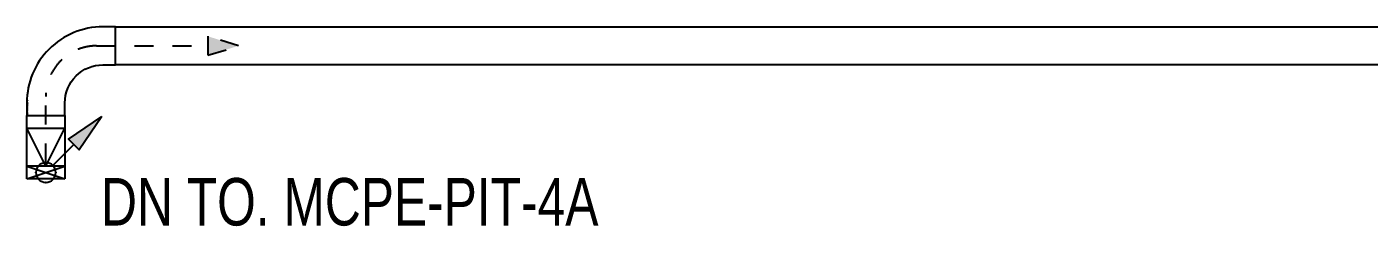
# Model space of a CAD drawing. Header units: millimetres. Extents: x 88028 to 500787, y -530175 to 1035835.
# Drawn here: x 271500 to 282091, y -324124 to -322550 of the extents above; entities that cross this region are included whole.
import ezdxf
from ezdxf.enums import TextEntityAlignment as Align
from ezdxf.xclip import XClip

# ---------------------------------------------------------------- set-up
doc = ezdxf.new("R2010")
doc.units = ezdxf.units.MM
doc.header["$LTSCALE"] = 150
doc.header["$XCLIPFRAME"] = 0
doc.linetypes.add('D1', pattern=[3, 1, -1, 1])
for name, color, linetype in [('-----00 LV_CABLE', 2, 'Continuous'), ('-----26 Electrical Cable Tray', 200, 'Continuous'), ('-----30 Text', 2, 'Continuous')]:
    doc.layers.add(name, color=color, linetype=linetype)
doc.styles.add('ELEC', font='')
doc.styles.get("Standard").update_dxf_attribs({"font": ''})
doc.styles.get('ELEC').set_extended_font_data('Dotum')
doc.styles.get('Standard').set_extended_font_data('Dotum')

# ---------------------------------------------------------------- blocks, each defined once
blk = doc.blocks.new('*U27')
at = {"color": 0}
blk.add_lwpolyline([(0, 0), (-100, 0, -0.414214), (-400, 300), (-400, 400), (-700, 400), (-700, 300, 0.414214), (-100, -300), (0, -300)], format="xyb", close=True, dxfattribs=at)
blk.add_text('W:300(ELBOW 90)', height=10, dxfattribs=at).set_placement((-5, -290), align=Align.MIDDLE_RIGHT)
blk = doc.blocks.new('TRAY(VERT)')
at = {"color": 0}
for p, q in [((0, 400), (0, 500)), ((0, 500), (300, 500)), ((300, 500), (300, 400)), ((0, 0), (0, 400)), ((300, 400), (300, 0)), ((300, 0), (0, 0))]:
    blk.add_line(p, q, dxfattribs=at)
at = {"color": 8}
for p, q in [((150, 100), (0, 400)), ((0, 400), (300, 400)), ((150, 100), (300, 400)), ((0, 100), (300, 0)), ((0, 0), (300, 100)), ((300, 100), (0, 100))]:
    blk.add_line(p, q, dxfattribs=at)
blk = doc.blocks.new('22')
at = {"linetype": 'D1'}
h = blk.add_hatch(color=0, dxfattribs=at)
h.dxf.hatch_style = 1
h.paths.add_polyline_path([(0, 0), (-241, 75), (-241, -75)])
at = {"color": 0, "linetype": 'D1'}
blk.add_lwpolyline([(-241, -75), (0, 0), (-241, 75)], close=True, dxfattribs=at)
blk = doc.blocks.new('O01')
blk.add_hatch(color=256).paths.add_polyline_path([(-149.4, -218.3), (-218.3, -149.4), (-367.7, -367.7)])
blk.add_line((-46, -46), (-183.8, -183.8))
blk.add_lwpolyline([(-367.7, -367.7), (-149.4, -218.3), (-218.3, -149.4), (-367.7, -367.7)])
blk.add_circle((0, 0), 65)
for p in [(-65, 0), (-65, 0), (0, 65), (0, 65), (65, 0), (65, 0), (0, -65), (0, -65)]:
    blk.add_point(p)
blk = doc.blocks.new('A$C61218776')
at = {"layer": '-----00 LV_CABLE', "linetype": 'D1'}
blk.add_lwpolyline([(46600, -63067), (46600, -62545, -0.414214), (47000, -62145), (47879, -62145)], format="xyb", dxfattribs=at)
at = {"layer": '-----26 Electrical Cable Tray', "elevation": 0}
blk.add_lwpolyline([(63400, -62295), (47150, -62295), (47150, -61995), (63400, -61995)], close=True, dxfattribs=at)
at = {"layer": '-----00 LV_CABLE', "linetype": 'D1'}
blk.add_blockref('22', (48120, -62145), dxfattribs=at)
at = {"layer": '-----00 LV_CABLE', "linetype": 'D1', "xscale": -1.2, "yscale": 1.2, "zscale": 1.2, "rotation": 90}
blk.add_blockref('O01', (46600, -63145), dxfattribs=at)
at = {"layer": '-----26 Electrical Cable Tray', "rotation": 270}
blk.add_blockref('*U27', (46750, -62695), dxfattribs=at)
at = {"layer": '-----26 Electrical Cable Tray'}
blk.add_blockref('TRAY(VERT)', (46450, -63195), dxfattribs=at)
at = {"layer": '-----30 Text', "style": 'ELEC', "width": 0.8}
blk.add_text('DN TO. MCPE-PIT-4A', height=375, dxfattribs=at).set_placement((48998, -63376), align=Align.MIDDLE)

msp = doc.modelspace()

# ---------------------------------------------------------------- block references
ref = msp.add_blockref('A$C61218776', (225050, -260555))
XClip(ref).set_block_clipping_path([(31900.0000000001, -88294.983052245), (136900.0000000001, -14294.983052245)])

doc.saveas('drawing.dxf')
